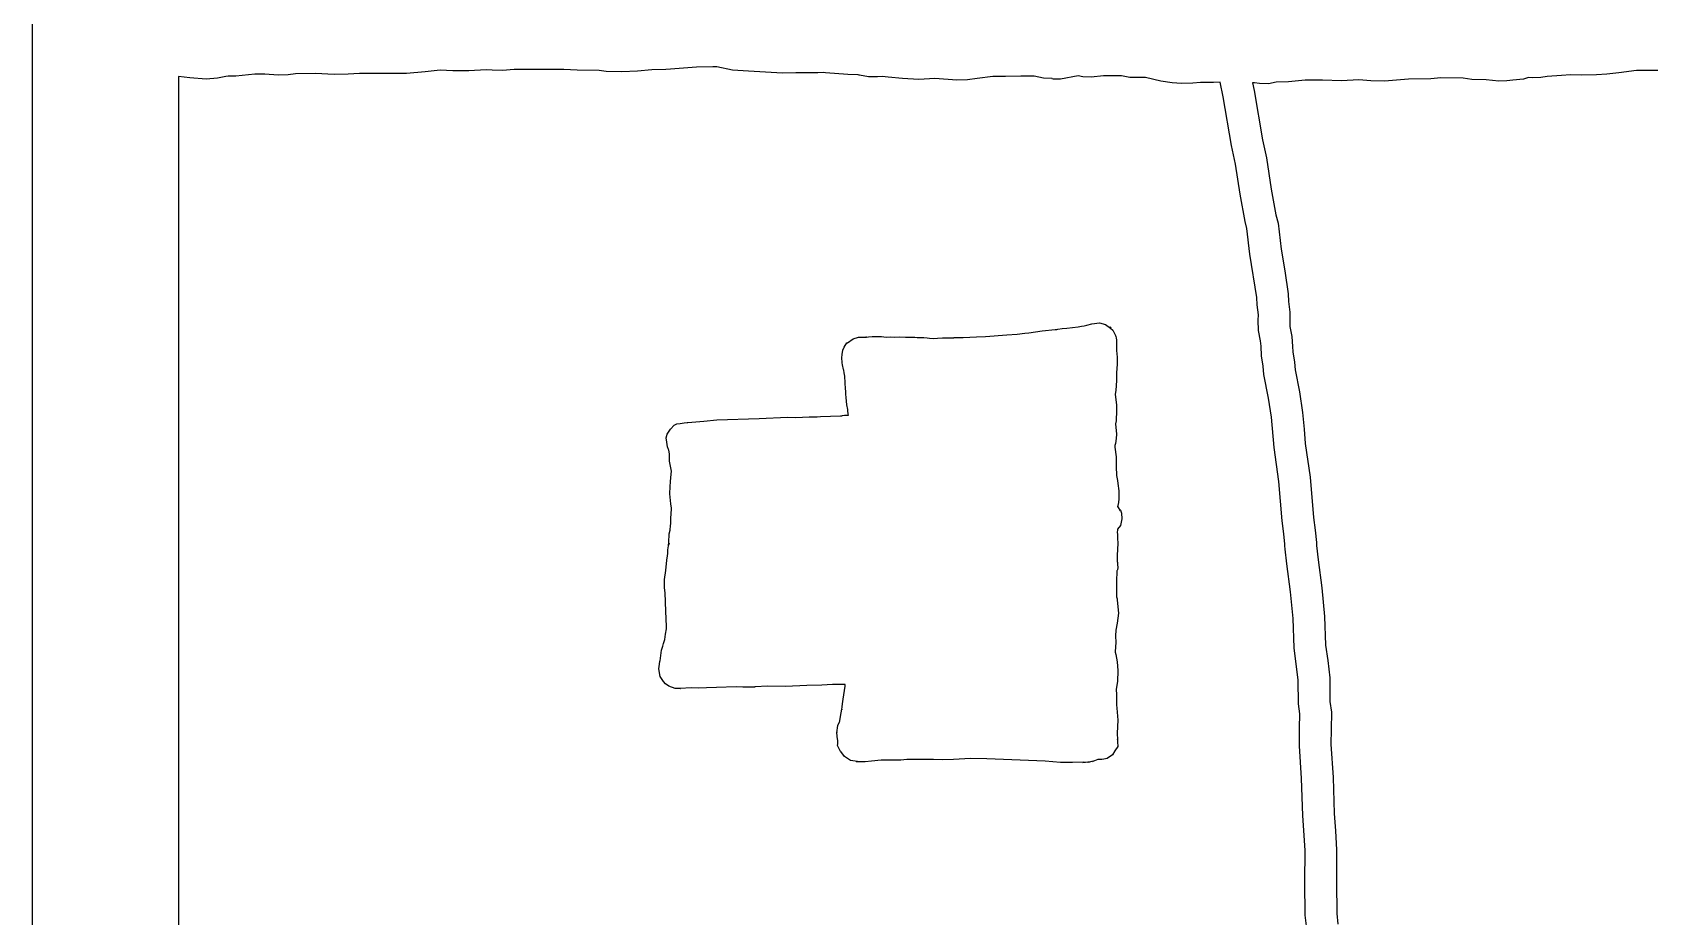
# Model space of a CAD drawing. Extents: x 2 to 598, y 382 to 3498.
# Drawn here: x 2 to 249.4, y 3147.2 to 3282.5 of the extents above; entities that cross this region are included whole.
import ezdxf

# ---------------------------------------------------------------- set-up
doc = ezdxf.new("R2010")
doc.units = 0

msp = doc.modelspace()

# ---------------------------------------------------------------- linework, layer by layer
at = {"layer": 'Calque 1'}
for p, q in [((1.99988, 2682), (1.99988, 3498)), ((24.362369, 3275.78721), (24.361852, 2973.78121)), ((26.089511, 3275.563484), (24.362369, 3275.78721)), ((31.609989, 3275.7593), (30.333437, 3275.522105)), ((31.96914, 3275.8156), (31.609989, 3275.7593)), ((33.14995, 3275.8186), (31.96914, 3275.8156)), ((36.05727, 3276.14674), (33.14995, 3275.8186)), ((37.565506, 3276.107133), (36.05727, 3276.14674)), ((39.59401, 3275.97724), (37.565506, 3276.107133)), ((41.12852, 3276.043222), (39.59401, 3275.97724)), ((42.2724, 3276.17), (41.12852, 3276.043222)), ((42.27289, 3276.163), (42.2724, 3276.17)), ((45.3063, 3276.21), (42.27289, 3276.163)), ((45.30684, 3276.21537), (45.3063, 3276.21)), ((48.15628, 3276.08205), (45.30684, 3276.21537)), ((50.327089, 3276.149515), (48.15628, 3276.08205)), ((52.04183, 3276.24173), (50.327089, 3276.149515)), ((59.21349, 3276.24173), (52.04183, 3276.24173)), ((62.085902, 3276.502898), (59.21349, 3276.24173)), ((64.37597, 3276.74971), (62.085902, 3276.502898)), ((66.335741, 3276.651893), (64.37597, 3276.74971)), ((68.785, 3276.62), (66.335741, 3276.651893)), ((68.78549, 3276.62342), (68.785, 3276.62)), ((71.4029, 3276.78), (68.78549, 3276.62342)), ((71.40344, 3276.77472), (71.4029, 3276.78)), ((72.32173, 3276.72562), (71.40344, 3276.77472)), ((73.89683, 3276.69462), (72.32173, 3276.72562)), ((75.70757, 3276.8295), (73.89683, 3276.69462)), ((77.7953, 3276.86), (75.70757, 3276.8295)), ((83.28439, 3276.86004), (77.7953, 3276.86)), ((85.34628, 3276.72464), (83.28439, 3276.86004)), ((88.72127, 3276.68024), (85.34628, 3276.72464)), ((89.76513, 3276.51901), (88.72127, 3276.68024)), ((92.16757, 3276.48021), (89.76513, 3276.51901)), ((94.59458, 3276.598018), (92.16757, 3276.48021)), ((96.7647, 3276.7789), (94.59458, 3276.598018)), ((98.8886, 3276.86), (96.7647, 3276.7789)), ((98.889515, 3276.85736), (98.8886, 3276.86)), ((99.60575, 3276.88476), (98.889515, 3276.85736)), ((103.57243, 3277.1726), (99.60575, 3276.88476)), ((106.0715, 3277.2568), (103.57243, 3277.1726)), ((106.07192, 3277.26162), (106.0715, 3277.2568)), ((106.68997, 3277.24092), (106.07192, 3277.26162)), ((109.126, 3276.75), (106.68997, 3277.24092)), ((109.12676, 3276.74725), (109.126, 3276.75)), ((111.554, 3276.57), (109.12676, 3276.74725)), ((111.55406, 3276.56848), (111.554, 3276.57)), ((116.74858, 3276.26669), (111.55406, 3276.56848)), ((118.78566, 3276.31939), (116.74858, 3276.26669)), ((122.18287, 3276.31939), (118.78566, 3276.31939)), ((123.08514, 3276.37419), (122.18287, 3276.31939)), ((123.35179, 3276.35149), (123.08514, 3276.37419)), ((126.72988, 3276.05693), (123.35179, 3276.35149)), ((128.352, 3276.00783), (126.72988, 3276.05693)), ((128.48068, 3275.99393), (128.352, 3276.00783)), ((128.50758, 3275.98053), (128.48068, 3275.99393)), ((129.9323, 3275.71026), (128.50758, 3275.98053)), ((131.268242, 3275.71525), (129.9323, 3275.71026)), ((132.01899, 3275.78366), (131.268242, 3275.71525)), ((132.90834, 3275.68186), (132.01899, 3275.78366)), ((135.134391, 3275.46831), (132.90834, 3275.68186)), ((148.91357, 3275.78573), (146.506878, 3275.459177)), ((150.8566, 3275.75733), (148.91357, 3275.78573)), ((153.229661, 3275.837487), (150.8566, 3275.75733)), ((155.27597, 3275.79553), (153.229661, 3275.837487)), ((156.68674, 3275.52939), (155.27597, 3275.79553)), ((161.98719, 3275.8942), (159.26642, 3275.37899)), ((162.68689, 3275.7247), (161.98719, 3275.8942)), ((163.97415, 3275.6508), (162.68689, 3275.7247)), ((165.87326, 3275.87973), (163.97415, 3275.6508)), ((168.63071, 3275.88373), (165.87326, 3275.87973)), ((169.88386, 3275.63723), (168.63071, 3275.88373)), ((171.385714, 3275.593336), (169.88386, 3275.63723)), ((172.27235, 3275.62823), (171.385714, 3275.593336)), ((174.64688, 3275.06547), (172.27235, 3275.62823)), ((233.71159, 3275.76211), (232.76643, 3275.59261)), ((235.89389, 3275.90629), (233.71159, 3275.76211)), ((237.30776, 3276.03703), (235.89389, 3275.90629)), ((239.053856, 3275.983649), (237.30776, 3276.03703)), ((241.25635, 3276.01843), (239.053856, 3275.983649)), ((242.841176, 3276.124959), (241.25635, 3276.01843)), ((244.69904, 3276.33831), (242.841176, 3276.124959)), ((247.37898, 3276.68247), (244.69904, 3276.33831)), ((251.08831, 3276.70467), (247.37898, 3276.68247)), ((28.575549, 3275.36087), (26.089511, 3275.563484)), ((30.333437, 3275.522105), (28.575549, 3275.36087)), ((137.62382, 3275.30255), (135.134391, 3275.46831)), ((140.03917, 3275.4395), (137.62382, 3275.30255)), ((143.40693, 3275.22246), (140.03917, 3275.4395)), ((145.046357, 3275.277236), (143.40693, 3275.22246)), ((146.506878, 3275.459177), (145.046357, 3275.277236)), ((158.01896, 3275.44309), (156.68674, 3275.52939)), ((157.957196, 3275.420301), (158.01896, 3275.44309)), ((158.146903, 3275.362129), (157.957196, 3275.420301)), ((159.26642, 3275.37899), (158.146903, 3275.362129)), ((176.377276, 3274.816161), (174.64688, 3275.06547)), ((177.78209, 3274.72286), (176.377276, 3274.816161)), ((179.545116, 3274.750369), (177.78209, 3274.72286)), ((180.67494, 3274.87633), (179.545116, 3274.750369)), ((182.65931, 3274.85773), (180.67494, 3274.87633)), ((183.68819, 3274.92493), (182.65931, 3274.85773)), ((184.17498, 3272.65117), (183.68819, 3274.92493)), ((188.65284, 3274.80348), (188.64984, 3274.80399)), ((188.64984, 3274.80399), (188.90306, 3273.6237)), ((188.97117, 3274.78848), (188.65284, 3274.80348)), ((188.90306, 3273.6237), (190.17947, 3266.0867)), ((189.731936, 3274.676277), (188.97117, 3274.78848)), ((191.0868, 3274.65619), (189.731936, 3274.676277)), ((192.26554, 3274.87788), (191.0868, 3274.65619)), ((194.17499, 3274.94298), (192.26554, 3274.87788)), ((196.71592, 3275.21273), (194.17499, 3274.94298)), ((199.369243, 3275.224536), (196.71592, 3275.21273)), ((202.26648, 3275.12853), (199.369243, 3275.224536)), ((204.91335, 3275.23705), (202.26648, 3275.12853)), ((206.740859, 3275.112706), (204.91335, 3275.23705)), ((208.8635, 3275.04843), (206.740859, 3275.112706)), ((212.52426, 3275.37503), (208.8635, 3275.04843)), ((215.90958, 3275.42253), (212.52426, 3275.37503)), ((217.46349, 3275.55534), (215.90958, 3275.42253)), ((220.87103, 3275.53724), (217.46349, 3275.55534)), ((222.20635, 3275.29746), (220.87103, 3275.53724)), ((224.41604, 3275.26436), (222.20635, 3275.29746)), ((226.33633, 3275.07729), (224.41604, 3275.26436)), ((227.565285, 3275.112086), (226.33633, 3275.07729)), ((228.46592, 3275.22198), (227.565285, 3275.112086)), ((230.09011, 3275.38632), (228.46592, 3275.22198)), ((230.88903, 3275.59561), (230.09011, 3275.38632)), ((231.471308, 3275.560086), (230.88903, 3275.59561)), ((232.76643, 3275.59261), (231.471308, 3275.560086)), ((185.42813, 3265.23818), (184.17498, 3272.65117)), ((190.17947, 3266.0867), (190.77736, 3263.33441)), ((186.0498, 3262.36084), (185.42813, 3265.23818)), ((190.77736, 3263.33441), (191.52202, 3258.54865)), ((186.7588, 3257.77197), (186.0498, 3262.36084)), ((191.52202, 3258.54865), (192.23619, 3254.6228)), ((187.51741, 3253.6053), (186.7588, 3257.77197)), ((187.7944, 3252.52475), (187.51741, 3253.6053)), ((192.23619, 3254.6228), (192.5509, 3253.34277)), ((188.26104, 3248.60251), (187.7944, 3252.52475)), ((192.5509, 3253.34277), (193.03045, 3249.34043)), ((189.308, 3241.96984), (188.26104, 3248.60251)), ((193.03045, 3249.34043), (193.586554, 3246.026881)), ((193.586554, 3246.026881), (194.10119, 3242.52638)), ((189.3607, 3240.84846), (189.308, 3241.96984)), ((194.10119, 3242.52638), (194.16009, 3241.34764)), ((194.16009, 3241.34764), (194.38385, 3239.70484)), ((189.57361, 3239.33124), (189.3607, 3240.84846)), ((189.525055, 3238.513851), (189.57361, 3239.33124)), ((194.38385, 3239.70484), (194.36475, 3237.51325)), ((147.782, 3236), (151.04692, 3236.24649)), ((151.04692, 3236.24649), (152.62873, 3236.36742)), ((152.62873, 3236.36742), (153.83331, 3236.5302)), ((153.83331, 3236.5302), (153.834, 3236.53)), ((153.834, 3236.53), (153.835, 3236.53)), ((153.835, 3236.53), (153.835, 3236.53)), ((153.835, 3236.53), (153.836, 3236.53)), ((153.836, 3236.53), (154.45612, 3236.5579)), ((154.45612, 3236.5579), (156.45909, 3236.85659)), ((156.45909, 3236.85659), (158.45949, 3237.05503)), ((158.45949, 3237.05503), (158.46, 3237.06)), ((158.46, 3237.06), (158.69926, 3237.0838)), ((158.69926, 3237.0838), (158.86927, 3237.121)), ((158.86927, 3237.121), (159.54623, 3237.1985)), ((159.54623, 3237.1985), (160.27022, 3237.2533)), ((160.27022, 3237.2533), (160.271, 3237.25)), ((160.271, 3237.25), (161.98097, 3237.49133)), ((161.98097, 3237.49133), (161.981, 3237.49)), ((161.981, 3237.49), (162.47037, 3237.5613)), ((162.47037, 3237.5613), (162.473, 3237.56)), ((162.473, 3237.56), (162.91432, 3237.6081)), ((162.91432, 3237.6081), (162.92032, 3237.6081)), ((162.92032, 3237.6081), (163.30738, 3237.73316)), ((163.30738, 3237.73316), (163.309, 3237.74)), ((163.309, 3237.74), (164.081382, 3237.947524)), ((164.081382, 3237.947524), (165.22155, 3238.06504)), ((165.22155, 3238.06504), (165.221, 3238.06466)), ((165.221, 3238.06466), (166.176375, 3237.811759)), ((166.176375, 3237.811759), (166.91857, 3237.289)), ((166.91857, 3237.289), (166.80333, 3237.45591)), ((166.80333, 3237.45591), (166.80733, 3237.45291)), ((166.80733, 3237.45291), (166.80433, 3237.45691)), ((166.80433, 3237.45691), (166.85183, 3237.41451)), ((166.85183, 3237.41451), (166.97327, 3237.26465)), ((166.973, 3237.257), (166.9229, 3237.2797)), ((166.9229, 3237.2797), (167.304256, 3236.954848)), ((166.97327, 3237.26465), (166.972, 3237.26)), ((166.972, 3237.26), (166.973, 3237.257)), ((167.304256, 3236.954848), (167.70218, 3236.16504)), ((167.70218, 3236.16504), (167.72698, 3236.02034)), ((189.57661, 3236.92673), (189.525055, 3238.513851)), ((189.89907, 3235.31391), (189.57661, 3236.92673)), ((194.36475, 3237.51325), (194.67171, 3236.01773)), ((125.92811, 3233.53614), (125.99371, 3233.89012)), ((125.99371, 3233.89012), (126.16734, 3234.35004)), ((126.16734, 3234.35004), (126.16834, 3234.35004)), ((126.16834, 3234.35004), (126.570749, 3235.007776)), ((126.570749, 3235.007776), (126.67477, 3235.03165)), ((126.67477, 3235.03165), (126.676, 3235.03)), ((126.676, 3235.03), (126.676, 3235.03)), ((126.676, 3235.03), (126.677, 3235.03)), ((126.677, 3235.03), (127.558836, 3235.657431)), ((127.558836, 3235.657431), (128.35535, 3235.916024)), ((128.35535, 3235.916024), (129.43652, 3235.90075)), ((129.43652, 3235.90075), (129.47942, 3235.90575)), ((129.47942, 3235.90575), (129.48, 3235.91)), ((129.48, 3235.91), (129.487, 3235.911)), ((129.48, 3235.91), (129.48, 3235.91)), ((129.487, 3235.911), (129.60017, 3235.906)), ((129.49117, 3235.911), (129.88546, 3235.9575)), ((129.55627, 3235.914), (129.49117, 3235.911)), ((129.60017, 3235.906), (129.55627, 3235.914)), ((129.88546, 3235.9575), (129.886, 3235.95)), ((129.886, 3235.95), (129.887, 3235.95)), ((129.887, 3235.95), (129.887, 3235.95)), ((129.887, 3235.95), (129.888, 3235.95)), ((129.888, 3235.95), (130.45437, 3235.9893)), ((130.45437, 3235.9893), (130.74583, 3236.0131)), ((130.74583, 3236.0131), (131.4879, 3235.9873)), ((131.4879, 3235.9873), (131.90028, 3235.9873)), ((131.90028, 3235.9873), (132.62737, 3235.916)), ((132.62737, 3235.916), (133.33223, 3235.9263)), ((133.33223, 3235.9263), (133.332, 3235.93)), ((133.332, 3235.93), (133.84411, 3235.8923)), ((133.84411, 3235.8923), (133.845, 3235.89)), ((133.845, 3235.89), (133.846, 3235.89)), ((133.846, 3235.89), (134.59583, 3235.9236)), ((134.59583, 3235.9236), (135.54926, 3235.8962)), ((135.54926, 3235.8962), (135.55, 3235.9)), ((135.55, 3235.9), (135.551, 3235.9)), ((135.551, 3235.9), (136.22589, 3235.914)), ((136.22589, 3235.914), (136.226, 3235.91)), ((136.226, 3235.91), (136.227, 3235.91)), ((136.227, 3235.91), (136.227, 3235.91)), ((136.227, 3235.91), (136.228, 3235.91)), ((136.228, 3235.91), (136.229, 3235.91)), ((136.229, 3235.91), (137.01604, 3235.879)), ((137.01604, 3235.879), (137.37157, 3235.8304)), ((137.37157, 3235.8304), (137.39847, 3235.8304)), ((137.39847, 3235.8304), (137.399, 3235.83)), ((137.399, 3235.83), (138.37, 3235.8455)), ((137.399, 3235.83), (137.399, 3235.83)), ((138.37, 3235.8455), (138.371, 3235.85)), ((138.371, 3235.85), (138.86916, 3235.8102)), ((138.86916, 3235.8102), (139.22935, 3235.7399)), ((139.22935, 3235.7399), (139.84481, 3235.7135)), ((139.84481, 3235.7135), (139.846, 3235.71)), ((139.846, 3235.71), (139.846, 3235.71)), ((139.846, 3235.71), (139.847, 3235.71)), ((139.847, 3235.71), (139.847, 3235.71)), ((139.847, 3235.71), (139.848, 3235.71)), ((139.848, 3235.71), (139.848, 3235.71)), ((139.848, 3235.71), (139.849, 3235.71)), ((139.849, 3235.71), (140.43914, 3235.716)), ((140.439, 3235.72), (141.22293, 3235.7913)), ((140.43914, 3235.716), (140.439, 3235.72)), ((141.22293, 3235.7913), (141.224, 3235.79)), ((141.224, 3235.79), (141.225, 3235.79)), ((141.225, 3235.79), (142.21253, 3235.793)), ((141.225, 3235.79), (141.225, 3235.79)), ((142.21253, 3235.793), (142.213, 3235.79)), ((142.213, 3235.79), (142.214, 3235.79)), ((142.214, 3235.79), (142.214, 3235.79)), ((142.214, 3235.79), (142.215, 3235.79)), ((142.215, 3235.79), (142.215, 3235.79)), ((142.215, 3235.79), (142.216, 3235.79)), ((142.216, 3235.79), (142.216, 3235.79)), ((142.216, 3235.79), (142.217, 3235.79)), ((142.217, 3235.79), (142.315, 3235.79)), ((142.315, 3235.79), (142.3315, 3235.793)), ((142.3315, 3235.793), (142.95058, 3235.8157)), ((142.95058, 3235.8157), (142.951, 3235.82)), ((142.951, 3235.82), (144.38657, 3235.827)), ((144.38657, 3235.827), (144.388, 3235.82)), ((144.388, 3235.82), (146.41991, 3235.94454)), ((146.41991, 3235.94454), (147.7821, 3235.99674)), ((147.7821, 3235.99674), (147.782, 3236)), ((167.72698, 3236.02034), (167.76988, 3235.77281)), ((167.76988, 3235.77281), (167.82518, 3235.4395)), ((167.82518, 3235.4395), (167.8257, 3235.4325)), ((167.8257, 3235.4325), (167.82621, 3235.4295)), ((167.82621, 3235.4295), (167.86911, 3235.05949)), ((167.86911, 3235.05949), (167.85201, 3233.85957)), ((167.85201, 3233.85957), (167.96518, 3232.81777)), ((189.95437, 3234.52895), (189.89907, 3235.31391)), ((190.02617, 3233.0479), (189.95437, 3234.52895)), ((194.67171, 3236.01773), (194.77558, 3234.4695)), ((194.77558, 3234.4695), (194.81488, 3233.62924)), ((194.81488, 3233.62924), (195.0774, 3232.07947)), ((125.8278, 3232.65925), (125.8697, 3233.29177)), ((125.8826, 3232.09339), (125.8278, 3232.65925)), ((125.8697, 3233.29177), (125.87021, 3233.29477)), ((125.87021, 3233.29477), (125.914648, 3233.551806)), ((125.904163, 3231.962518), (125.8826, 3232.09339)), ((125.9042, 3231.96832), (125.9012, 3231.98952)), ((125.9012, 3231.98952), (125.904163, 3231.962518)), ((125.928, 3231.65), (125.9042, 3231.96832)), ((125.914648, 3233.551806), (125.92811, 3233.52214)), ((125.92881, 3231.64407), (125.928, 3231.65)), ((125.92811, 3233.52214), (125.92811, 3233.53614)), ((126.08746, 3230.92319), (125.92881, 3231.64407)), ((167.95718, 3231.76305), (167.87088, 3230.44065)), ((167.96518, 3232.81777), (167.95718, 3231.76305)), ((190.29592, 3231.43663), (190.02617, 3233.0479)), ((190.4029, 3230.17314), (190.29592, 3231.43663)), ((195.0774, 3232.07947), (195.1756, 3230.88161)), ((126.11276, 3230.82549), (126.08746, 3230.92319)), ((126.17016, 3230.4374), (126.11276, 3230.82549)), ((126.2792, 3229.93045), (126.17016, 3230.4374)), ((126.3236, 3228.9269), (126.2792, 3229.93045)), ((126.397, 3227.99), (126.3236, 3228.9269)), ((167.83138, 3229.28465), (167.78538, 3228.49193)), ((167.83938, 3230.24325), (167.83138, 3229.28465)), ((167.87088, 3230.44065), (167.83938, 3230.24325)), ((191.11758, 3226.57956), (190.4029, 3230.17314)), ((195.1756, 3230.88161), (195.8536, 3227.50662)), ((126.39613, 3227.98971), (126.397, 3227.99)), ((126.44833, 3227.61712), (126.39613, 3227.98971)), ((126.45333, 3227.18407), (126.44833, 3227.61712)), ((126.51223, 3226.65542), (126.45333, 3227.18407)), ((126.61455, 3225.55988), (126.51223, 3226.65542)), ((167.72338, 3227.71214), (167.63298, 3227.15352)), ((167.63298, 3227.15352), (167.81953, 3225.88072)), ((167.78538, 3228.49193), (167.72338, 3227.71214)), ((191.53823, 3223.65622), (191.11758, 3226.57956)), ((195.8536, 3227.50662), (196.30887, 3224.3771)), ((118.785, 3223.61), (120.83035, 3223.6854)), ((120.83035, 3223.6854), (120.831, 3223.69)), ((120.831, 3223.69), (120.831, 3223.69)), ((120.831, 3223.69), (120.832, 3223.69)), ((120.832, 3223.69), (120.833, 3223.69)), ((120.833, 3223.69), (120.833, 3223.69)), ((120.833, 3223.69), (120.834, 3223.69)), ((120.834, 3223.69), (120.836, 3223.69)), ((120.836, 3223.69), (120.836, 3223.69)), ((120.836, 3223.69), (120.837, 3223.69)), ((120.837, 3223.69), (120.837, 3223.69)), ((120.837, 3223.69), (120.838, 3223.69)), ((120.838, 3223.69), (120.838, 3223.69)), ((120.838, 3223.69), (120.839, 3223.69)), ((120.839, 3223.69), (120.839, 3223.69)), ((120.839, 3223.69), (120.84, 3223.69)), ((120.84, 3223.69), (120.84, 3223.69)), ((120.84, 3223.69), (120.841, 3223.69)), ((120.841, 3223.69), (120.841, 3223.69)), ((120.841, 3223.69), (120.842, 3223.69)), ((120.842, 3223.69), (120.843, 3223.69)), ((120.843, 3223.69), (120.845, 3223.69)), ((120.845, 3223.69), (120.845, 3223.69)), ((120.845, 3223.69), (120.846, 3223.69)), ((120.846, 3223.69), (120.846, 3223.69)), ((120.846, 3223.69), (120.847, 3223.69)), ((120.847, 3223.69), (120.847, 3223.69)), ((120.847, 3223.69), (120.848, 3223.69)), ((120.848, 3223.69), (120.848, 3223.69)), ((120.848, 3223.69), (121.50429, 3223.683)), ((121.50429, 3223.683), (122.05671, 3223.686)), ((122.05671, 3223.686), (122.5621, 3223.7341)), ((122.5621, 3223.7341), (125.6229, 3223.85967)), ((125.6229, 3223.85967), (125.84252, 3223.88237)), ((125.84252, 3223.88237), (125.91332, 3223.90667)), ((125.91332, 3223.90667), (126.2425, 3223.94487)), ((126.2425, 3223.94487), (126.77942, 3223.97177)), ((126.72462, 3224.80696), (126.61455, 3225.55988)), ((126.76392, 3224.61369), (126.72462, 3224.80696)), ((126.81972, 3224.16359), (126.76392, 3224.61369)), ((126.77942, 3223.97177), (126.84402, 3223.96877)), ((126.84402, 3223.96877), (126.81972, 3224.16359)), ((167.8615, 3224.69299), (167.7736, 3223.11583)), ((167.81953, 3225.88072), (167.819, 3225.88)), ((167.819, 3225.88), (167.8386, 3225.55186)), ((167.8386, 3225.55186), (167.8486, 3225.23198)), ((167.8486, 3225.23198), (167.8615, 3224.69299)), ((196.30887, 3224.3771), (196.558426, 3221.827516)), ((99.124731, 3221.07642), (99.615427, 3221.81846)), ((99.615427, 3221.81846), (99.616427, 3221.81846)), ((99.616427, 3221.81846), (100.202524, 3222.413769)), ((100.202524, 3222.413769), (100.609644, 3222.64994)), ((100.609644, 3222.64994), (101.099544, 3222.69694)), ((101.099544, 3222.69694), (101.695884, 3222.79664)), ((101.695884, 3222.79664), (102.174849, 3222.843065)), ((102.174849, 3222.843065), (102.268974, 3222.84674)), ((102.268974, 3222.84674), (104.699834, 3223.05707)), ((104.699834, 3223.05707), (106.701264, 3223.25034)), ((106.701264, 3223.25034), (113.192344, 3223.46221)), ((113.192344, 3223.46221), (117.494404, 3223.63378)), ((117.494404, 3223.63378), (118.782184, 3223.61468)), ((118.782184, 3223.61468), (118.783, 3223.61)), ((118.783, 3223.61), (118.785, 3223.61)), ((167.7736, 3223.11583), (167.7168, 3222.64764)), ((167.7168, 3222.64764), (167.83618, 3221.07358)), ((191.94389, 3219.01051), (191.53823, 3223.65622)), ((196.558426, 3221.827516), (196.73158, 3219.60323)), ((98.964821, 3220.51777), (99.124731, 3221.07642)), ((99.044921, 3219.8191), (98.964821, 3220.51777)), ((99.184965, 3219.12767), (99.044921, 3219.8191)), ((99.319323, 3218.70392), (99.184965, 3219.12767)), ((167.61608, 3219.32381), (167.60318, 3219.04321)), ((167.60318, 3219.04321), (167.77164, 3217.59213)), ((167.70498, 3219.64834), (167.61608, 3219.32381)), ((167.80158, 3220.36768), (167.70498, 3219.64834)), ((167.83618, 3221.07358), (167.80158, 3220.36768)), ((192.69061, 3213.82375), (191.94389, 3219.01051)), ((196.73158, 3219.60323), (197.47417, 3214.45212)), ((99.357563, 3218.58507), (99.319323, 3218.70392)), ((99.464016, 3218.02076), (99.357563, 3218.58507)), ((99.486756, 3217.76031), (99.464016, 3218.02076)), ((99.479556, 3217.66161), (99.486756, 3217.76031)), ((99.486756, 3216.93142), (99.479556, 3217.66161)), ((99.788546, 3215.40955), (99.486756, 3216.93142)), ((167.77164, 3217.59213), (167.79544, 3215.78966)), ((99.63352, 3213.75074), (99.66969, 3214.42925)), ((99.66969, 3214.42925), (99.788546, 3215.40955)), ((167.79544, 3215.78966), (167.83364, 3215.03105)), ((167.83364, 3215.03105), (167.84654, 3214.75768)), ((167.84654, 3214.75768), (167.85254, 3214.74378)), ((167.85254, 3214.74378), (167.99672, 3213.95726)), ((167.99672, 3213.95726), (168.03182, 3213.51181)), ((193.19807, 3207.78329), (192.69061, 3213.82375)), ((197.47417, 3214.45212), (197.99559, 3208.29126)), ((99.5343, 3211.94), (99.5467, 3213.05672)), ((99.534303, 3211.93483), (99.5343, 3211.94)), ((99.647991, 3210.41709), (99.534303, 3211.93483)), ((99.5467, 3213.05672), (99.63352, 3213.75074)), ((168.03182, 3213.51181), (168.21062, 3212.38423)), ((168.21062, 3212.38423), (168.18272, 3211.1409)), ((99.778216, 3209.72669), (99.647991, 3210.41709)), ((99.653194, 3208.12989), (99.771016, 3209.6192)), ((99.771016, 3209.6192), (99.778216, 3209.72669)), ((168.151, 3210.61), (168.02233, 3209.95474)), ((168.02233, 3209.95474), (168.02533, 3209.92944)), ((168.02533, 3209.92944), (168.4036, 3209.30105)), ((168.15122, 3210.61742), (168.151, 3210.61)), ((168.18272, 3211.1409), (168.15122, 3210.61742)), ((168.4036, 3209.30105), (168.362615, 3209.521931)), ((168.362615, 3209.521931), (168.4692, 3209.41267)), ((168.4692, 3209.41267), (168.613669, 3208.952328)), ((168.613669, 3208.952328), (168.67125, 3208.11508)), ((99.42275, 3205.8091), (99.548324, 3206.37496)), ((99.548324, 3206.37496), (99.633594, 3207.08603)), ((99.633594, 3207.08603), (99.655294, 3207.3258)), ((99.655294, 3207.3258), (99.653194, 3208.12989)), ((168.0058, 3206.38857), (167.9671, 3206.06456)), ((168.0098, 3206.51104), (168.0058, 3206.38857)), ((168.43456, 3207.088049), (168.0098, 3206.51104)), ((168.67125, 3208.11508), (168.43456, 3207.088049)), ((193.46007, 3205.81597), (193.19807, 3207.78329)), ((197.99559, 3208.29126), (198.255, 3206.34926)), ((99.2362, 3203.34), (99.30545, 3203.95702)), ((99.30545, 3203.95702), (99.383383, 3204.298913)), ((99.325992, 3204.08064), (99.34834, 3204.49342)), ((99.40002, 3204.37043), (99.325992, 3204.08064)), ((99.34834, 3204.49342), (99.42275, 3205.8091)), ((99.383383, 3204.298913), (99.40002, 3204.37043)), ((168.031, 3204.30364), (167.9643, 3202.54354)), ((167.9671, 3206.06456), (167.979, 3205.71057)), ((167.979, 3205.71057), (168.0162, 3205.14937)), ((168.0162, 3205.14937), (168.017, 3205.15)), ((168.017, 3205.15), (168.031, 3204.30664)), ((168.031, 3204.30664), (168.031, 3204.30364)), ((193.61562, 3204.2202), (193.46007, 3205.81597)), ((193.59132, 3203.97991), (193.61562, 3204.2202)), ((193.62952, 3203.48071), (193.59132, 3203.97991)), ((198.255, 3206.34926), (198.43587, 3204.45687)), ((198.43587, 3204.45687), (198.41777, 3204.07084)), ((198.41777, 3204.07084), (198.42577, 3204.00004)), ((198.42577, 3204.00004), (198.69036, 3201.81464)), ((98.894614, 3200.18588), (99.040858, 3201.78682)), ((99.040858, 3201.78682), (99.147829, 3202.46636)), ((99.147829, 3202.46636), (99.206219, 3202.82345)), ((99.206219, 3202.82345), (99.217069, 3202.88855)), ((99.217069, 3202.88855), (99.236189, 3203.33762)), ((99.236189, 3203.33762), (99.2362, 3203.34)), ((167.9643, 3202.54354), (167.9583, 3201.61905)), ((167.9583, 3201.61905), (167.9663, 3201.60305)), ((167.9663, 3201.60305), (167.961988, 3201.460418)), ((167.961988, 3201.460418), (167.9792, 3201.47179)), ((167.9792, 3201.44549), (167.979, 3201.39)), ((167.9792, 3201.47179), (167.9792, 3201.44549)), ((193.90496, 3201.19816), (193.62952, 3203.48071)), ((198.69036, 3201.81464), (199.237926, 3197.557668)), ((98.715297, 3198.83868), (98.894614, 3200.18588)), ((167.8467, 3198.96719), (167.8437, 3198.7827)), ((167.9128, 3199.70823), (167.8467, 3198.96719)), ((167.9148, 3200.14334), (167.9128, 3199.70823)), ((167.9381, 3200.19144), (167.9148, 3200.14334)), ((167.9391, 3200.19444), (167.9381, 3200.19144)), ((167.9908, 3200.2978), (167.9391, 3200.19444)), ((167.979, 3201.39), (167.979, 3201.3631)), ((167.979, 3201.3631), (167.9924, 3201.3238)), ((167.9918, 3200.3008), (167.9908, 3200.2978)), ((168.0047, 3200.3401), (167.9918, 3200.3008)), ((167.9924, 3201.3238), (167.9924, 3201.2458)), ((167.9924, 3201.2458), (168.0053, 3201.1538)), ((168.0176, 3200.3794), (168.0047, 3200.3401)), ((168.0053, 3201.1538), (168.0182, 3201.1145)), ((168.031, 3200.4973), (168.0176, 3200.4187)), ((168.0176, 3200.4187), (168.0176, 3200.3794)), ((168.0182, 3201.0752), (168.018, 3200.98)), ((168.018, 3200.98), (168.018, 3200.9536)), ((168.018, 3200.9536), (168.0314, 3200.8487)), ((168.0182, 3201.1145), (168.0182, 3201.0752)), ((168.0314, 3200.7965), (168.031, 3200.66)), ((168.031, 3200.66), (168.031, 3200.55)), ((168.031, 3200.55), (168.031, 3200.4973)), ((168.0314, 3200.8487), (168.0314, 3200.7965)), ((194.44852, 3196.958284), (193.90496, 3201.19816)), ((98.726263, 3197.560455), (98.715297, 3198.83868)), ((98.804177, 3196.78041), (98.726263, 3197.560455)), ((98.90908, 3193.98936), (98.804177, 3196.78041)), ((167.8664, 3197.37039), (167.8359, 3196.96731)), ((167.8359, 3196.96731), (167.869, 3196.15186)), ((167.8437, 3198.7827), (167.8664, 3197.37039)), ((194.8527, 3192.83123), (194.44852, 3196.958284)), ((199.237926, 3197.557668), (199.66601, 3193.15677)), ((98.9897, 3191.62), (98.90908, 3193.98936)), ((167.869, 3196.15186), (167.9248, 3195.85833)), ((167.9248, 3195.85833), (167.947, 3195.71157)), ((167.947, 3195.71157), (168.0157, 3195.1359)), ((168.0157, 3195.1359), (168.13662, 3193.68586)), ((98.989639, 3191.61576), (98.9897, 3191.62)), ((98.999969, 3191.29433), (98.989639, 3191.61576)), ((167.956412, 3192.133874), (167.7599, 3191.08447)), ((168.13662, 3193.68586), (167.956412, 3192.133874)), ((195.03357, 3188.3452), (194.8527, 3192.83123)), ((199.66601, 3193.15677), (199.83912, 3188.76427)), ((98.424293, 3188.60974), (98.545733, 3189.04847)), ((98.545733, 3189.04847), (98.747271, 3189.6381)), ((98.747271, 3189.6381), (98.859926, 3190.47629)), ((98.859926, 3190.47629), (98.999969, 3191.29433)), ((167.7594, 3189.17606), (167.65708, 3187.80611)), ((167.7599, 3191.08447), (167.7108, 3190.21734)), ((167.7108, 3190.21734), (167.7594, 3189.17606)), ((98.01915, 3186.37473), (98.242909, 3188.02579)), ((98.242909, 3188.02579), (98.424293, 3188.60974)), ((167.65708, 3187.80611), (167.65408, 3187.72651)), ((167.65408, 3187.72651), (167.73728, 3187.33015)), ((167.73728, 3187.33015), (167.926604, 3186.209839)), ((195.6573, 3183.44163), (195.03357, 3188.3452)), ((199.83912, 3188.76427), (200.153394, 3186.454034)), ((97.8326, 3185.15), (97.92665, 3185.85642)), ((97.832804, 3185.1505), (97.8326, 3185.15)), ((97.833804, 3185.1475), (97.832804, 3185.1505)), ((98.063247, 3183.97341), (97.833804, 3185.1475)), ((97.92665, 3185.85642), (97.998723, 3186.308239)), ((97.998723, 3186.308239), (98.01915, 3186.37473)), ((167.926604, 3186.209839), (168.02976, 3184.89206)), ((168.02976, 3184.89206), (167.98226, 3183.19345)), ((200.153394, 3186.454034), (200.46958, 3183.76096)), ((98.53712, 3183.22669), (98.063247, 3183.97341)), ((98.859249, 3182.848236), (98.53712, 3183.22669)), ((99.34844, 3182.49133), (98.859249, 3182.848236)), ((100.335321, 3182.137196), (99.34844, 3182.49133)), ((100.87083, 3182.14562), (100.335321, 3182.137196)), ((101.152804, 3182.155745), (100.87083, 3182.14562)), ((102.76425, 3182.24592), (101.10957, 3182.16062)), ((101.10957, 3182.16062), (101.152804, 3182.155745)), ((103.93627, 3182.20822), (102.76425, 3182.24592)), ((105.1145, 3182.26612), (103.93627, 3182.20822)), ((106.66996, 3182.27642), (105.1145, 3182.26612)), ((109.64187, 3182.3777), (106.66996, 3182.27642)), ((110.694, 3182.34), (109.64187, 3182.3777)), ((112.516, 3182.37), (110.69389, 3182.3307)), ((110.69389, 3182.3307), (110.694, 3182.34)), ((112.51668, 3182.37926), (112.516, 3182.37)), ((114.484, 3182.51), (112.51668, 3182.37926)), ((114.48504, 3182.50905), (114.484, 3182.51)), ((117.21098, 3182.46205), (114.48504, 3182.50905)), ((120.49191, 3182.61449), (117.21098, 3182.46205)), ((122.7848, 3182.64289), (120.49191, 3182.61449)), ((124.39297, 3182.74779), (122.7848, 3182.64289)), ((126.36339, 3182.77879), (124.39297, 3182.74779)), ((126.04662, 3180.50967), (126.31999, 3182.52195)), ((126.31999, 3182.52195), (126.36339, 3182.77879)), ((167.98226, 3183.19345), (167.80811, 3182.05657)), ((167.80811, 3182.05657), (167.83031, 3181.15482)), ((195.6795, 3179.81187), (195.6573, 3183.44163)), ((200.46958, 3183.76096), (200.48918, 3180.17358)), ((125.82602, 3178.90039), (125.90462, 3179.38408)), ((125.90462, 3179.38408), (125.93512, 3179.77217)), ((125.935, 3179.78), (126.04662, 3180.50967)), ((125.93512, 3179.77217), (125.935, 3179.78)), ((167.83031, 3181.15482), (167.83431, 3180.08977)), ((167.83431, 3180.08977), (167.87101, 3179.59212)), ((167.87101, 3179.59212), (167.88001, 3179.17871)), ((167.88001, 3179.17871), (167.87801, 3179.15391)), ((167.87801, 3179.15391), (167.88101, 3179.12341)), ((195.89395, 3178.29104), (195.6795, 3179.81187)), ((200.48918, 3180.17358), (200.71088, 3178.53492)), ((125.23747, 3176.46694), (125.46175, 3177.05243)), ((125.46175, 3177.05243), (125.51135, 3177.15527)), ((125.51135, 3177.15527), (125.54025, 3177.22917)), ((125.54025, 3177.22917), (125.70252, 3178.43375)), ((125.70252, 3178.43375), (125.816305, 3178.963238)), ((125.816305, 3178.963238), (125.82602, 3178.90039)), ((167.88101, 3179.12341), (168.0412, 3177.29355)), ((168.0412, 3177.29355), (167.93888, 3175.31382)), ((195.847376, 3176.055798), (195.89395, 3178.29104)), ((200.71088, 3178.53492), (200.685296, 3175.856208)), ((125.17305, 3174.33457), (125.06814, 3175.39239)), ((125.06814, 3175.39239), (125.069, 3175.39)), ((125.069, 3175.39), (125.23747, 3176.46694)), ((125.19575, 3174.2276), (125.17305, 3174.33457)), ((125.19575, 3173.92581), (125.19575, 3174.2276)), ((167.93888, 3175.31382), (167.99318, 3174.28081)), ((167.99318, 3174.28081), (167.999817, 3174.348512)), ((167.999817, 3174.348512), (168.00608, 3173.98264)), ((195.82475, 3173.36937), (195.847376, 3176.055798)), ((200.685296, 3175.856208), (200.64058, 3173.62256)), ((125.163836, 3173.413252), (125.21385, 3173.65657)), ((125.64948, 3172.49954), (125.163836, 3173.413252)), ((125.21385, 3173.65657), (125.19575, 3173.92581)), ((125.65348, 3172.49354), (125.64948, 3172.49954)), ((126.25758, 3171.768), (125.65348, 3172.49354)), ((127.143044, 3171.140083), (126.25758, 3171.768)), ((167.216, 3171.99), (166.422537, 3171.451636)), ((167.217, 3171.993), (167.216, 3171.99)), ((167.225, 3172), (167.217, 3171.993)), ((167.22526, 3171.99826), (167.225, 3172)), ((167.59733, 3172.59254), (167.22526, 3171.99826)), ((168.03658, 3173.29327), (167.59733, 3172.59254)), ((168.00608, 3173.98264), (168.03658, 3173.29327)), ((196.16013, 3168.35727), (195.82475, 3173.36937)), ((200.64058, 3173.62256), (200.97957, 3168.52313)), ((128.21456, 3170.9665), (127.143044, 3171.140083)), ((128.07381, 3170.91764), (128.07881, 3170.92064)), ((129.38742, 3170.91364), (128.07381, 3170.91764)), ((128.074, 3170.92), (128.21456, 3170.9665)), ((128.07881, 3170.92064), (128.074, 3170.92)), ((130.36308, 3171.04438), (129.38742, 3170.91364)), ((131.82552, 3171.17925), (130.36308, 3171.04438)), ((134.84187, 3171.17625), (131.82552, 3171.17925)), ((135.78342, 3171.2889), (134.84187, 3171.17625)), ((136.09554, 3171.3029), (135.78342, 3171.2889)), ((136.44126, 3171.3099), (136.09554, 3171.3029)), ((137.9993, 3171.2655), (136.44126, 3171.3099)), ((139.8395, 3171.3053), (137.9993, 3171.2655)), ((141.27042, 3171.2521), (139.8395, 3171.3053)), ((142.922, 3171.28), (141.27042, 3171.2521)), ((142.92259, 3171.27688), (142.922, 3171.28)), ((145.494, 3171.45), (142.92259, 3171.27688)), ((145.49444, 3171.44711), (145.494, 3171.45)), ((147.98525, 3171.39441), (145.49444, 3171.44711)), ((153.08881, 3171.15773), (147.98525, 3171.39441)), ((156.93664, 3171.0182), (153.08881, 3171.15773)), ((159.28068, 3170.827), (156.93664, 3171.0182)), ((161.10693, 3170.8105), (159.28068, 3170.827)), ((162.78228, 3170.8684), (161.10693, 3170.8105)), ((162.704516, 3170.8516), (162.78228, 3170.8684)), ((163.12644, 3170.8441), (162.704516, 3170.8516)), ((163.490504, 3170.852825), (163.12644, 3170.8441)), ((163.59153, 3170.8818), (163.4582, 3170.8653)), ((163.4582, 3170.8653), (163.490504, 3170.852825)), ((163.71297, 3170.8973), (163.59153, 3170.8818)), ((163.868, 3170.92), (163.706703, 3170.893538)), ((163.706703, 3170.893538), (163.71297, 3170.8973)), ((163.86998, 3170.92075), (163.868, 3170.92)), ((164.26944, 3171.01225), (163.86998, 3170.92075)), ((164.166677, 3170.948547), (164.26944, 3171.01225)), ((164.250381, 3170.959675), (164.166677, 3170.948547)), ((164.97638, 3171.26236), (164.250381, 3170.959675)), ((165.31124, 3171.27266), (164.97638, 3171.26236)), ((165.43268, 3171.29286), (165.31124, 3171.27266)), ((165.58306, 3171.30376), (165.43268, 3171.29286)), ((165.58406, 3171.30376), (165.58306, 3171.30376)), ((165.89309, 3171.32596), (165.58406, 3171.30376)), ((166.422537, 3171.451636), (165.89309, 3171.32596)), ((196.32549, 3162.71162), (196.16013, 3168.35727)), ((200.97957, 3168.52313), (201.13719, 3163.04595)), ((196.69963, 3157.34503), (196.32549, 3162.71162)), ((201.13719, 3163.04595), (201.359386, 3160.347425)), ((201.359386, 3160.347425), (201.52114, 3157.4437)), ((196.667915, 3152.510189), (196.69963, 3157.34503)), ((201.52114, 3157.4437), (201.494909, 3152.467461)), ((196.73163, 3147.45106), (196.667915, 3152.510189)), ((201.494909, 3152.467461), (201.54694, 3147.71923)), ((196.90113, 3145.81808), (196.73163, 3147.45106)), ((201.54694, 3147.71923), (201.71644, 3146.08677))]:
    msp.add_line(p, q, dxfattribs=at)

doc.saveas('drawing.dxf')
